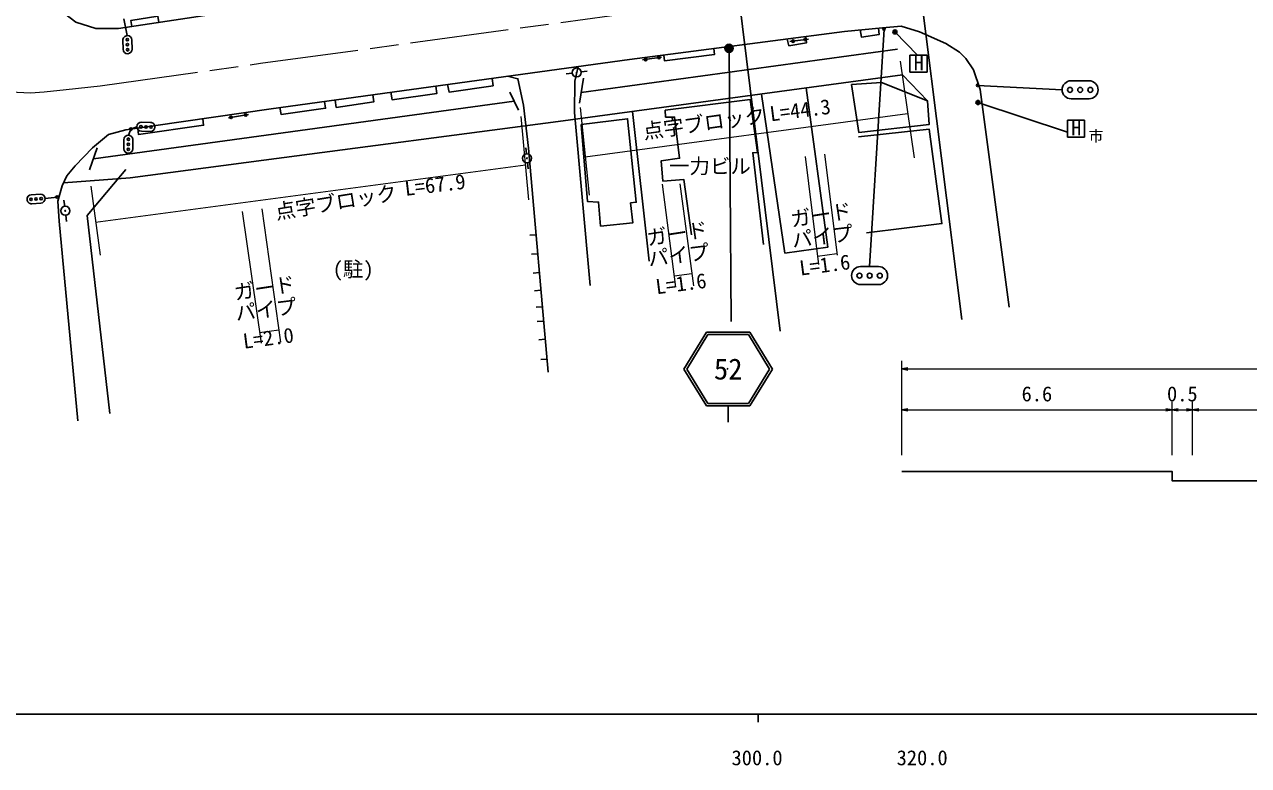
# Model space of a CAD drawing. Units: millimetres at full size, sheet at 1:1000, with parts at other scales. Extents: x 40000 to 680000, y 20000 to 380000.
# Drawn here: x 278418 to 427838, y 198715 to 289143 of the extents above; entities that cross this region are included whole.
import ezdxf
from ezdxf.enums import TextEntityAlignment as Align

# ---------------------------------------------------------------- set-up
doc = ezdxf.new("R2010")
doc.units = ezdxf.units.MM
doc.header["$LTSCALE"] = 1000
doc.linetypes.add('CHAIN', pattern=[18.5, 12, -1.5, 3.5, -1.5])
for name, color, linetype, lineweight in [('M-BGD', 7, 'Continuous', 25), ('M-BGD-EXST', 7, 'Continuous', 25), ('M-BMK', 2, 'CHAIN', 13), ('M-BMK-OTRS', 5, 'Continuous', 25), ('M-STR-HTXT', 7, 'Continuous', 13), ('M-STR-STRC', 7, 'Continuous', 25), ('M-TTL-BAND', 7, 'Continuous', 25)]:
    doc.layers.add(name, color=color, linetype=linetype, lineweight=lineweight)
doc.layers.add('M-BMK-HTXT', color=7, linetype='Continuous')
doc.styles.add('ＭＳ ゴシック', font='')
doc.styles.get('ＭＳ ゴシック').set_extended_font_data('MS Gothic')

# ---------------------------------------------------------------- blocks, each defined once
blk = doc.blocks.new('open_arrow')
at = {"color": 0, "linetype": 'Continuous', "lineweight": -2}
blk.add_lwpolyline([(7.5, 1.25), (0, 0), (7.5, -1.25)], dxfattribs=at)

msp = doc.modelspace()

# ---------------------------------------------------------------- hatches: boundary and pattern name
at = {"layer": 'M-BGD'}
h = msp.add_hatch(color=256, dxfattribs=at)
edge = h.paths.add_edge_path()
edge.add_ellipse((345821, 283285), major_axis=(27.1, -42), ratio=1, start_angle=-115.58686, end_angle=64.41314)
h = msp.add_hatch(color=256, dxfattribs=at)
edge = h.paths.add_edge_path()
edge.add_ellipse((339759, 272818), major_axis=(27.1, -42), ratio=1, start_angle=153.11678, end_angle=-26.88322)
h = msp.add_hatch(color=256, dxfattribs=at)
edge = h.paths.add_edge_path()
edge.add_ellipse((283397, 266405), major_axis=(27.1, -42), ratio=1, start_angle=154.29572, end_angle=-25.70428)
at = {"layer": 'M-BGD-EXST'}
for points in [[(384925, 288238, 1), (384425, 288238, 0.41421), (384675, 287988, 0.41421)], [(395055, 279617, 1), (394555, 279617, 0.41421), (394805, 279367, 0.41421)]]:
    msp.add_hatch(color=256, dxfattribs=at).paths.add_polyline_path(points)
at = {"layer": 'M-STR-STRC'}
msp.add_hatch(color=256, dxfattribs=at).paths.add_polyline_path([(364928, 286236, 1), (363928, 286236, 0.41421), (364428, 285736, 0.41421)])

# ---------------------------------------------------------------- linework, layer by layer
at = {"layer": 'M-BGD'}
for p, q in [((371846, 287056), (374144, 287363)), ((353874, 284817), (356163, 285159)), ((345276, 283215), (344532, 283121)), ((346367, 283354), (347111, 283448)), ((303318, 277758), (305753, 278151)), ((352622, 278525), (354677, 260262)), ((339702, 273365), (339624, 274111)), ((339816, 272271), (339894, 271525)), ((283329, 266951), (283236, 267695)), ((283465, 265859), (283559, 265115)), ((340092, 263421), (340863, 263489)), ((340298, 261096), (341068, 261164)), ((340499, 258811), (341269, 258879)), ((340690, 256645), (341460, 256713)), ((340867, 254635), (341637, 254703)), ((341021, 252891), (341791, 252958)), ((341218, 250660), (341988, 250728)), ((341431, 248251), (342201, 248319))]:
    msp.add_line(p, q, dxfattribs=at)
for points in [[(274814, 339118), (278691, 297217), (278989, 295212), (280456, 292882), (282592, 291033), (284696, 289442), (287141, 288647), (289899, 288647), (300443, 290233), (341773, 295657), (368335, 299170), (376847, 300366), (377420, 301109), (377526, 302551), (376952, 306534)], [(291532, 288892), (291415, 289636), (294695, 290153), (294811, 289385)], [(398610, 254640), (395096, 281198), (394280, 283618), (393311, 284991), (392550, 285770), (390880, 286807), (387674, 288238), (385427, 288944), (383140, 288747), (378502, 288276), (352290, 284875), (333634, 282315), (308548, 278855), (290773, 276283), (288681, 275701), (286722, 274086), (284623, 271884), (283590, 270667), (283008, 269450), (282506, 267565), (282640, 265126), (284920, 240758)], [(380423, 288471), (380609, 287587), (382746, 287910), (382666, 288699)], [(371510, 287369), (371728, 286540), (373899, 286909), (373801, 287666)], [(356468, 285417), (356542, 284708), (362656, 285490), (362562, 286208)], [(347454, 257282), (345563, 278397), (345616, 282222), (346027, 284016)], [(283177, 269803), (291305, 270419), (307635, 272577), (343553, 277296), (385618, 282993), (388636, 279843)], [(330048, 281820), (330242, 280893), (335631, 281673), (335507, 282572)], [(337377, 282828), (338655, 282526), (339318, 279296), (339933, 274031), (342342, 246710)], [(323149, 280868), (323288, 279963), (328745, 280719), (328621, 281623)], [(368389, 280660), (371250, 261245), (376468, 261952), (373834, 281397)], [(309569, 278995), (309750, 278166), (315167, 278921), (315052, 279752)], [(316326, 279927), (316482, 279033), (321077, 279721), (320961, 280567)], [(359828, 263491), (358919, 270226), (356352, 270039), (356138, 272498), (358384, 272818), (357769, 277842), (356673, 277842), (356646, 278671), (367022, 279980), (367905, 273513), (367316, 273486), (368627, 262289)], [(292252, 276497), (292338, 275698), (300285, 276851), (300171, 277643)], [(380238, 275415), (388856, 276368), (390415, 264856), (381191, 263731)], [(288819, 241680), (286079, 265827), (290783, 271448)], [(385510, 234604), (418510, 234604), (418510, 233467), (478510, 233467), (478510, 234604), (512010, 234604)]]:
    msp.add_lwpolyline(points, dxfattribs=at)
for points in [[(379377, 281814), (383020, 282071), (388636, 279843), (388850, 276931), (380277, 275945)], [(346373, 276945), (347146, 267543), (348490, 267462), (348735, 264532), (352685, 264939), (352402, 267372), (353092, 267442), (352034, 277637)]]:
    msp.add_lwpolyline(points, close=True, dxfattribs=at)
for centre, radius in [((372237, 287108), 150), ((373744, 287309), 150), ((354245, 284872), 150), ((355866, 285114), 150), ((345821, 283285), 550), ((345821, 283285), 50), ((303632, 277809), 150), ((305421, 278097), 150), ((339759, 272818), 550), ((339759, 272818), 50), ((283397, 266405), 550), ((283397, 266405), 50)]:
    msp.add_circle(centre, radius, dxfattribs=at)
at = {"layer": 'M-BGD-EXST'}
for p, q in [((384675, 288238), (387424, 285406)), ((388611, 285406), (386511, 285406)), ((386511, 285406), (386511, 283306)), ((388611, 283306), (388611, 285406)), ((386511, 283306), (388611, 283306)), ((394805, 279617), (405727, 276008)), ((407827, 277475), (405727, 277475)), ((405727, 277475), (405727, 275375)), ((407827, 275375), (407827, 277475)), ((405727, 275375), (407827, 275375))]:
    msp.add_line(p, q, dxfattribs=at)
for centre in [(384675, 288238), (394805, 279617)]:
    msp.add_circle(centre, 250, dxfattribs=at)
at = {"layer": 'M-BMK'}
msp.add_lwpolyline([(73453, 293830), (77777, 293050), (86195, 291607), (90742, 290879), (96213, 290179), (101146, 289894), (110122, 289360), (123299, 288618), (163650, 286592), (183088, 285523), (222678, 283864), (267769, 281354), (279153, 280821), (280804, 280923), (283521, 281202), (287660, 281659), (307227, 284403), (359685, 291557), (387502, 295390)], dxfattribs=at)
at = {"layer": 'M-BMK-OTRS'}
for p, q in [((381141, 345724), (392839, 253154)), ((361092, 328968), (370657, 251713))]:
    msp.add_line(p, q, dxfattribs=at)
at = {"layer": 'M-STR-HTXT'}
for p, q in [((385304, 284647), (387014, 272858)), ((346259, 279015), (347366, 268303)), ((346880, 273011), (386229, 278271)), ((339009, 277916), (339961, 267729)), ((287107, 265020), (339559, 272032)), ((373734, 273028), (375356, 259844)), ((376086, 273325), (377627, 261006)), ((286519, 269404), (287647, 260992)), ((356259, 269672), (357903, 257089)), ((358411, 269702), (360069, 257250)), ((304973, 266310), (307306, 250266)), ((309698, 250373), (307415, 266652)), ((375229, 260875), (377602, 261199)), ((357721, 258479), (359866, 258772)), ((307119, 251555), (309487, 251879)), ((385510, 236604), (385510, 248104)), ((385510, 247104), (512010, 247104)), ((385510, 236604), (385510, 243104)), ((385510, 242104), (418510, 242104)), ((418510, 236604), (418510, 243104)), ((418510, 236604), (418510, 243104)), ((418510, 242104), (421010, 242104)), ((421010, 236604), (421010, 243104)), ((421010, 236604), (421010, 243104)), ((421010, 242104), (448510, 242104))]:
    msp.add_line(p, q, dxfattribs=at)
at = {"layer": 'M-STR-STRC'}
for p, q in [((290549, 289833), (290967, 287780)), ((383347, 288584), (381574, 259609)), ((290458, 286117), (290431, 287217)), ((291530, 287244), (291557, 286144)), ((385006, 286148), (346387, 280846)), ((364428, 286236), (364680, 252887)), ((346180, 279552), (346669, 282602)), ((394774, 281717), (405075, 281170)), ((406175, 282270), (408375, 282270)), ((286832, 272738), (338192, 279779)), ((337664, 280887), (338720, 278670)), ((408375, 280070), (406175, 280070)), ((292144, 276667), (291408, 276375)), ((292704, 277207), (293804, 277187)), ((290544, 273983), (290556, 275083)), ((291112, 275627), (291408, 276375)), ((291656, 275071), (291643, 273971)), ((293784, 276087), (292684, 276107)), ((286365, 271400), (287299, 274076)), ((279246, 268367), (280343, 268438)), ((280928, 267925), (282409, 268082)), ((280414, 267341), (279316, 267270)), ((380474, 259609), (382674, 259609)), ((382674, 257409), (380474, 257409)), ((361688, 251601), (358925, 247101)), ((361856, 251301), (359277, 247101)), ((361688, 251601), (366961, 251601)), ((361856, 251301), (366793, 251301)), ((369372, 247101), (366793, 251301)), ((369725, 247101), (366961, 251601)), ((358925, 247101), (361688, 242601)), ((359277, 247101), (361856, 242901)), ((364172, 247177), (364325, 247101)), ((366793, 242901), (369372, 247101)), ((366961, 242601), (369725, 247101)), ((361688, 242601), (366961, 242601)), ((361856, 242901), (366793, 242901)), ((364325, 242601), (364325, 240601))]:
    msp.add_line(p, q, dxfattribs=at)
for centre, radius in [((383347, 288584), 150), ((290973, 287296), 150), ((290988, 286676), 150), ((291003, 286056), 150), ((364428, 286236), 500), ((394774, 281717), 150), ((406043, 281158), 300), ((407283, 281158), 300), ((408523, 281158), 300), ((291408, 276375), 150), ((292628, 276652), 150), ((293248, 276641), 150), ((293868, 276629), 150), ((291100, 275143), 150), ((291087, 273903), 150), ((291094, 274523), 150), ((279216, 267809), 150), ((279834, 267848), 150), ((280453, 267888), 150), ((282409, 268082), 150), ((380343, 258498), 300), ((381583, 258498), 300), ((382823, 258498), 300)]:
    msp.add_circle(centre, radius, dxfattribs=at)
for centre, radius, start, end in [((290981, 287231), 550, 91.39792, 181.39792), ((290981, 287231), 550, 1.39792, 91.39792), ((291007, 286131), 550, 181.39792, 271.39792), ((291007, 286131), 550, 271.39792, 1.39792), ((406175, 281170), 1100, 90, 180), ((406175, 281170), 1100, 180, 270), ((408375, 281170), 1100, 0, 90), ((408375, 281170), 1100, 270, 0), ((292694, 276657), 550, 88.93694, 178.93694), ((292694, 276657), 550, 178.93694, 268.93694), ((293794, 276637), 550, 268.93694, 358.93694), ((293794, 276637), 550, 358.93694, 88.93694), ((291106, 275077), 550, 89.36611, 179.36611), ((291106, 275077), 550, 359.36611, 89.36611), ((291093, 273977), 550, 179.36611, 269.36611), ((291093, 273977), 550, 269.36611, 359.36611), ((279281, 267819), 550, 93.68936, 183.68936), ((279281, 267819), 550, 183.68936, 273.68936), ((280379, 267889), 550, 3.68936, 93.68936), ((280379, 267889), 550, 273.68936, 3.68936), ((380474, 258509), 1100, 90, 180), ((380474, 258509), 1100, 180, 270), ((382674, 258509), 1100, 0, 90), ((382674, 258509), 1100, 270, 0)]:
    msp.add_arc(centre, radius, start, end, dxfattribs=at)
at = {"layer": 'M-TTL-BAND'}
for p, q in [((40000, 205000), (579000, 205000)), ((368000, 205000), (368000, 204000))]:
    msp.add_line(p, q, dxfattribs=at)

# ---------------------------------------------------------------- block references
at = {"layer": 'M-STR-HTXT', "xscale": 100, "yscale": 100}
for p in [(385510, 247104), (385510, 242104), (418510, 242104), (421010, 242104)]:
    msp.add_blockref('open_arrow', p, dxfattribs=at)
at = {"layer": 'M-STR-HTXT', "xscale": 100, "yscale": 100, "rotation": 180}
for p in [(418510, 242104), (421010, 242104)]:
    msp.add_blockref('open_arrow', p, dxfattribs=at)

# ---------------------------------------------------------------- texts
at = {"layer": 'M-BGD-EXST', "style": 'ＭＳ ゴシック'}
for s, height, p in [('H', 1833, (386964, 282998)), ('H', 1833, (406180, 275067)), ('市', 1320, (408320, 274479))]:
    msp.add_text(s, height=height, dxfattribs=at).set_placement(p, align=Align.BOTTOM_LEFT)
at = {"layer": 'M-BMK-HTXT', "style": 'ＭＳ ゴシック'}
for s, p in [('一力ビル', (357092, 270392)), ('(駐)', (316047, 257818))]:
    msp.add_text(s, height=1833, dxfattribs=at).set_placement(p, align=Align.BOTTOM_LEFT)
at = {"layer": 'M-STR-HTXT', "style": 'ＭＳ ゴシック'}
for s, rotation, p in [('L=44.3', 7.271, (369579, 276770)), ('点字ブロック', 7.927, (354141, 274621)), ('L=67.9', 6.809, (324998, 267678)), ('点字ブロック', 9.246, (309269, 264806)), ('ガード', 8.696, (372156, 263900)), ('ガード', 8.696, (354600, 261617)), ('パイプ', 7.013, (372278, 261368)), ('パイプ', 7.013, (354722, 259085)), ('L=1.6', 7.368, (373210, 257955)), ('L=1.6', 7.368, (355655, 255672)), ('ガード', 8.696, (304223, 254971)), ('パイプ', 7.013, (304345, 252440)), ('L=2.0', 7.368, (305277, 249026))]:
    msp.add_text(s, height=1833, rotation=rotation, dxfattribs=at).set_placement(p, align=Align.BOTTOM_LEFT)
for s, p in [('6.6', (400135, 242604)), ('0.5', (417885, 242604))]:
    msp.add_text(s, height=1833, dxfattribs=at).set_placement(p, align=Align.BOTTOM_LEFT)
at = {"layer": 'M-STR-STRC', "style": 'ＭＳ ゴシック'}
msp.add_text('52', height=2566, dxfattribs=at).set_placement((364325, 247101), align=Align.MIDDLE_CENTER)
at = {"layer": 'M-TTL-BAND', "style": 'ＭＳ ゴシック'}
for s, p in [('300.0', (367844, 198195)), ('320.0', (388000, 198195))]:
    msp.add_text(s, height=1833, dxfattribs=at).set_placement(p, align=Align.BOTTOM_CENTER)

doc.saveas('drawing.dxf')
